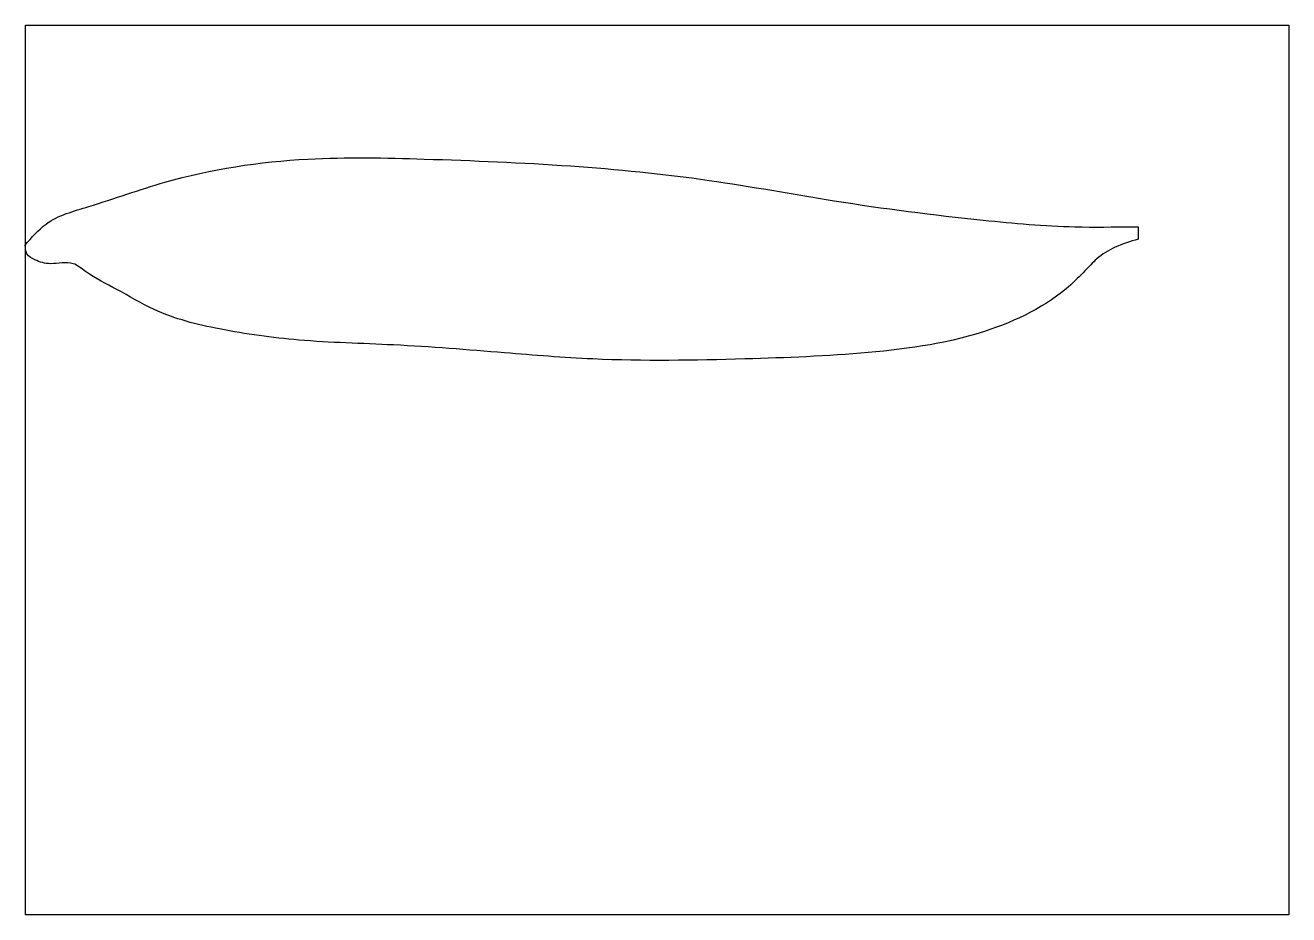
# Model space of a CAD drawing. Header units: inches. Extents: x 0 to 34.7, y -18.4 to 6.
import ezdxf

# ---------------------------------------------------------------- set-up
doc = ezdxf.new("R2010")
doc.units = ezdxf.units.IN
doc.header["$MEASUREMENT"] = 0
picture_1 = doc.add_image_def('image1.jpg', size_in_pixel=(2663, 3784))

msp = doc.modelspace()

# ---------------------------------------------------------------- linework, layer by layer
msp.add_open_spline([(30.575, 0.506), (30.527, 0.505), (29.948, 0.498), (28.527, 0.479), (25.784, 0.72), (22.433, 1.15), (18.682, 1.846), (14.918, 2.216), (11.237, 2.364), (7.507, 2.452), (4.368, 1.979), (2.066, 1.132), (0.634, 0.749), (0.178, 0.21), (0, 0), (0.004, -0.088), (0.013, -0.269), (0.319, -0.445), (0.741, -0.562), (1.273, -0.407), (1.811, -0.871), (2.574, -1.224), (3.725, -1.94), (5.442, -2.357), (7.647, -2.665), (10.271, -2.721), (12.96, -2.941), (16.174, -3.203), (19.512, -3.147), (23.174, -3.007), (26.325, -2.563), (28.392, -1.495), (29.185, -0.626), (29.522, -0.288), (29.957, -0.024), (30.36, 0.097), (30.575, 0.162), (30.575, 0.277), (30.575, 0.391), (30.575, 0.506)], degree=3, knots=[0, 0, 0, 0, 0.144562, 1.736843, 4.260828, 8.392282, 11.871654, 15.701339, 19.725223, 22.918391, 26.902916, 29.09724, 30.36519, 31.177408, 31.177408, 31.177408, 31.424477, 31.690868, 32.136627, 32.757426, 33.164745, 34.152153, 35.31296, 37.193454, 39.387095, 41.99648, 45.052451, 47.484099, 51.663787, 55.053082, 58.483277, 61.162223, 61.768024, 62.006323, 62.594235, 63.266335, 63.266335, 63.266335, 64.266335, 64.266335, 64.266335, 64.266335])

# ---------------------------------------------------------------- pictures from other files: only their frames are drawn
image = msp.add_image(picture_1, insert=(34.713, -18.389), size_in_units=(24.426, 34.708), rotation=90)
image.dxf.flags = 7

doc.saveas('drawing.dxf')
